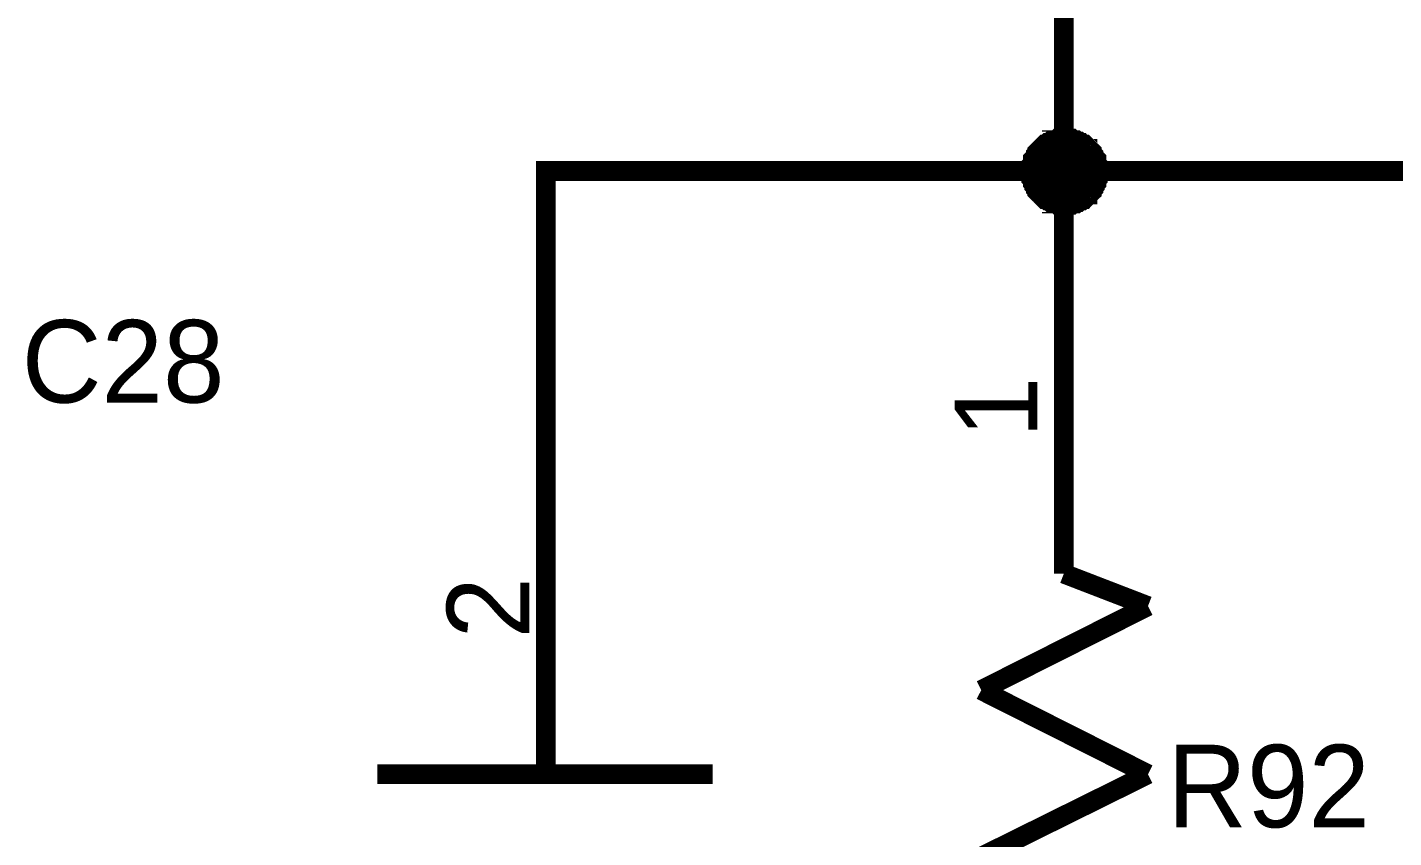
# Model space of a CAD drawing. Header units: millimetres. Extents: x 0 to 800, y 0 to 567.
# Drawn here: x 482.12 to 502.85, y 394.24 to 406.55 of the extents above; entities that cross this region are included whole.
import ezdxf

# ---------------------------------------------------------------- set-up
doc = ezdxf.new("R2010")
doc.units = ezdxf.units.MM
doc.layers.add('Sheet', color=255, linetype='Continuous')

msp = doc.modelspace()

# ---------------------------------------------------------------- linework, layer by layer
at = {"layer": 'Sheet'}
for points, const_width in [([(497.845, 410.95), (497.845, 405.888)], 0.3), ([(497.845, 403.335), (497.845, 404.365), (497.845, 405.888)], 0.3), ([(497.352, 404.365), (497.352, 404.387), (497.352, 404.41), (497.352, 404.432), (497.352, 404.455), (497.375, 404.477), (497.375, 404.499), (497.375, 404.544), (497.397, 404.567), (497.397, 404.567), (497.419, 404.589), (497.419, 404.611), (497.442, 404.634), (497.442, 404.656), (497.464, 404.679), (497.487, 404.701), (497.487, 404.701), (497.509, 404.723), (497.531, 404.746), (497.554, 404.768), (497.576, 404.768), (497.599, 404.791), (497.621, 404.791), (497.643, 404.813), (497.666, 404.813), (497.666, 404.835), (497.711, 404.835), (497.733, 404.835), (497.755, 404.858), (497.778, 404.858), (497.8, 404.858), (497.823, 404.858), (497.845, 404.858)], 0.3), ([(497.352, 404.365), (497.352, 404.387), (497.352, 404.41), (497.352, 404.432), (497.352, 404.455), (497.375, 404.477), (497.375, 404.499), (497.375, 404.544), (497.397, 404.567), (497.397, 404.567), (497.419, 404.589), (497.419, 404.611), (497.442, 404.634), (497.442, 404.656), (497.464, 404.679), (497.487, 404.701), (497.487, 404.701), (497.509, 404.723), (497.531, 404.746), (497.554, 404.768), (497.576, 404.768), (497.599, 404.791), (497.621, 404.791), (497.643, 404.813), (497.666, 404.813), (497.666, 404.835), (497.711, 404.835), (497.733, 404.835), (497.755, 404.858), (497.778, 404.858), (497.8, 404.858), (497.823, 404.858), (497.845, 404.858)], 0.3), ([(497.352, 404.365), (497.352, 404.387), (497.352, 404.41), (497.352, 404.432), (497.352, 404.455), (497.375, 404.477), (497.375, 404.499), (497.375, 404.544), (497.397, 404.567), (497.397, 404.567), (497.419, 404.589), (497.419, 404.611), (497.442, 404.634), (497.442, 404.656), (497.464, 404.679), (497.487, 404.701), (497.487, 404.701), (497.509, 404.723), (497.531, 404.746), (497.554, 404.768), (497.576, 404.768), (497.599, 404.791), (497.621, 404.791), (497.643, 404.813), (497.666, 404.813), (497.666, 404.835), (497.711, 404.835), (497.733, 404.835), (497.755, 404.858), (497.778, 404.858), (497.8, 404.858), (497.823, 404.858), (497.845, 404.858)], 0.3), ([(497.352, 404.365), (497.352, 404.387), (497.352, 404.41), (497.352, 404.432), (497.352, 404.455), (497.375, 404.477), (497.375, 404.499), (497.375, 404.544), (497.397, 404.567), (497.397, 404.567), (497.419, 404.589), (497.419, 404.611), (497.442, 404.634), (497.442, 404.656), (497.464, 404.679), (497.487, 404.701), (497.487, 404.701), (497.509, 404.723), (497.531, 404.746), (497.554, 404.768), (497.576, 404.768), (497.599, 404.791), (497.621, 404.791), (497.643, 404.813), (497.666, 404.813), (497.666, 404.835), (497.711, 404.835), (497.733, 404.835), (497.755, 404.858), (497.778, 404.858), (497.8, 404.858), (497.823, 404.858), (497.845, 404.858)], 0.3), ([(497.352, 404.365), (497.352, 404.387), (497.352, 404.41), (497.352, 404.432), (497.352, 404.455), (497.375, 404.477), (497.375, 404.499), (497.375, 404.544), (497.397, 404.567), (497.397, 404.567), (497.419, 404.589), (497.419, 404.611), (497.442, 404.634), (497.442, 404.656), (497.464, 404.679), (497.487, 404.701), (497.487, 404.701), (497.509, 404.723), (497.531, 404.746), (497.554, 404.768), (497.576, 404.768), (497.599, 404.791), (497.621, 404.791), (497.643, 404.813), (497.666, 404.813), (497.666, 404.835), (497.711, 404.835), (497.733, 404.835), (497.755, 404.858), (497.778, 404.858), (497.8, 404.858), (497.823, 404.858), (497.845, 404.858)], 0.3), ([(497.352, 404.365), (497.352, 404.387), (497.352, 404.41), (497.352, 404.432), (497.352, 404.455), (497.375, 404.477), (497.375, 404.499), (497.375, 404.544), (497.397, 404.567), (497.397, 404.567), (497.419, 404.589), (497.419, 404.611), (497.442, 404.634), (497.442, 404.656), (497.464, 404.679), (497.487, 404.701), (497.487, 404.701), (497.509, 404.723), (497.531, 404.746), (497.554, 404.768), (497.576, 404.768), (497.599, 404.791), (497.621, 404.791), (497.643, 404.813), (497.666, 404.813), (497.666, 404.835), (497.711, 404.835), (497.733, 404.835), (497.755, 404.858), (497.778, 404.858), (497.8, 404.858), (497.823, 404.858), (497.845, 404.858)], 0.3), ([(497.845, 404.858), (497.845, 404.858)], 0.3), ([(497.845, 404.858), (497.867, 404.858), (497.89, 404.858), (497.935, 404.858), (497.957, 404.858), (497.979, 404.835), (498.002, 404.835), (498.024, 404.835), (498.047, 404.813), (498.069, 404.813), (498.091, 404.791), (498.114, 404.791), (498.136, 404.768), (498.159, 404.768), (498.181, 404.746), (498.203, 404.723), (498.203, 404.701), (498.226, 404.701), (498.248, 404.679), (498.271, 404.656), (498.271, 404.634), (498.293, 404.611), (498.293, 404.589), (498.315, 404.567), (498.315, 404.567), (498.338, 404.544), (498.338, 404.499), (498.338, 404.477), (498.36, 404.455), (498.36, 404.432), (498.36, 404.41), (498.36, 404.387), (498.36, 404.365)], 0.3), ([(497.845, 404.858), (497.845, 404.858)], 0.3), ([(497.845, 404.858), (497.867, 404.858), (497.89, 404.858), (497.935, 404.858), (497.957, 404.858), (497.979, 404.835), (498.002, 404.835), (498.024, 404.835), (498.047, 404.813), (498.069, 404.813), (498.091, 404.791), (498.114, 404.791), (498.136, 404.768), (498.159, 404.768), (498.181, 404.746), (498.203, 404.723), (498.203, 404.701), (498.226, 404.701), (498.248, 404.679), (498.271, 404.656), (498.271, 404.634), (498.293, 404.611), (498.293, 404.589), (498.315, 404.567), (498.315, 404.567), (498.338, 404.544), (498.338, 404.499), (498.338, 404.477), (498.36, 404.455), (498.36, 404.432), (498.36, 404.41), (498.36, 404.387), (498.36, 404.365)], 0.3), ([(497.845, 404.858), (497.845, 404.858)], 0.3), ([(497.845, 404.858), (497.867, 404.858), (497.89, 404.858), (497.935, 404.858), (497.957, 404.858), (497.979, 404.835), (498.002, 404.835), (498.024, 404.835), (498.047, 404.813), (498.069, 404.813), (498.091, 404.791), (498.114, 404.791), (498.136, 404.768), (498.159, 404.768), (498.181, 404.746), (498.203, 404.723), (498.203, 404.701), (498.226, 404.701), (498.248, 404.679), (498.271, 404.656), (498.271, 404.634), (498.293, 404.611), (498.293, 404.589), (498.315, 404.567), (498.315, 404.567), (498.338, 404.544), (498.338, 404.499), (498.338, 404.477), (498.36, 404.455), (498.36, 404.432), (498.36, 404.41), (498.36, 404.387), (498.36, 404.365)], 0.3), ([(497.845, 404.858), (497.845, 404.858)], 0.3), ([(497.845, 404.858), (497.867, 404.858), (497.89, 404.858), (497.935, 404.858), (497.957, 404.858), (497.979, 404.835), (498.002, 404.835), (498.024, 404.835), (498.047, 404.813), (498.069, 404.813), (498.091, 404.791), (498.114, 404.791), (498.136, 404.768), (498.159, 404.768), (498.181, 404.746), (498.203, 404.723), (498.203, 404.701), (498.226, 404.701), (498.248, 404.679), (498.271, 404.656), (498.271, 404.634), (498.293, 404.611), (498.293, 404.589), (498.315, 404.567), (498.315, 404.567), (498.338, 404.544), (498.338, 404.499), (498.338, 404.477), (498.36, 404.455), (498.36, 404.432), (498.36, 404.41), (498.36, 404.387), (498.36, 404.365)], 0.3), ([(497.845, 404.858), (497.845, 404.858)], 0.3), ([(497.845, 404.858), (497.867, 404.858), (497.89, 404.858), (497.935, 404.858), (497.957, 404.858), (497.979, 404.835), (498.002, 404.835), (498.024, 404.835), (498.047, 404.813), (498.069, 404.813), (498.091, 404.791), (498.114, 404.791), (498.136, 404.768), (498.159, 404.768), (498.181, 404.746), (498.203, 404.723), (498.203, 404.701), (498.226, 404.701), (498.248, 404.679), (498.271, 404.656), (498.271, 404.634), (498.293, 404.611), (498.293, 404.589), (498.315, 404.567), (498.315, 404.567), (498.338, 404.544), (498.338, 404.499), (498.338, 404.477), (498.36, 404.455), (498.36, 404.432), (498.36, 404.41), (498.36, 404.387), (498.36, 404.365)], 0.3), ([(497.845, 404.858), (497.845, 404.858)], 0.3), ([(497.845, 404.858), (497.867, 404.858), (497.89, 404.858), (497.935, 404.858), (497.957, 404.858), (497.979, 404.835), (498.002, 404.835), (498.024, 404.835), (498.047, 404.813), (498.069, 404.813), (498.091, 404.791), (498.114, 404.791), (498.136, 404.768), (498.159, 404.768), (498.181, 404.746), (498.203, 404.723), (498.203, 404.701), (498.226, 404.701), (498.248, 404.679), (498.271, 404.656), (498.271, 404.634), (498.293, 404.611), (498.293, 404.589), (498.315, 404.567), (498.315, 404.567), (498.338, 404.544), (498.338, 404.499), (498.338, 404.477), (498.36, 404.455), (498.36, 404.432), (498.36, 404.41), (498.36, 404.387), (498.36, 404.365)], 0.3), ([(497.352, 404.365), (497.352, 404.387), (497.352, 404.41), (497.352, 404.432), (497.352, 404.455), (497.375, 404.477), (497.375, 404.499), (497.375, 404.544), (497.397, 404.567), (497.397, 404.567), (497.419, 404.589), (497.419, 404.611), (497.442, 404.634), (497.442, 404.656), (497.464, 404.679), (497.487, 404.701), (497.487, 404.701), (497.509, 404.723), (497.531, 404.746), (497.554, 404.768), (497.576, 404.768), (497.599, 404.791), (497.621, 404.791), (497.643, 404.813), (497.666, 404.813), (497.666, 404.835), (497.711, 404.835), (497.733, 404.835), (497.755, 404.858), (497.778, 404.858), (497.8, 404.858), (497.823, 404.858), (497.845, 404.858)], 0.0991), ([(497.352, 404.365), (497.352, 404.387), (497.352, 404.41), (497.352, 404.432), (497.352, 404.455), (497.375, 404.477), (497.375, 404.499), (497.375, 404.544), (497.397, 404.567), (497.397, 404.567), (497.419, 404.589), (497.419, 404.611), (497.442, 404.634), (497.442, 404.656), (497.464, 404.679), (497.487, 404.701), (497.487, 404.701), (497.509, 404.723), (497.531, 404.746), (497.554, 404.768), (497.576, 404.768), (497.599, 404.791), (497.621, 404.791), (497.643, 404.813), (497.666, 404.813), (497.666, 404.835), (497.711, 404.835), (497.733, 404.835), (497.755, 404.858), (497.778, 404.858), (497.8, 404.858), (497.823, 404.858), (497.845, 404.858)], 0.0991), ([(497.352, 404.365), (497.352, 404.387), (497.352, 404.41), (497.352, 404.432), (497.352, 404.455), (497.375, 404.477), (497.375, 404.499), (497.375, 404.544), (497.397, 404.567), (497.397, 404.567), (497.419, 404.589), (497.419, 404.611), (497.442, 404.634), (497.442, 404.656), (497.464, 404.679), (497.487, 404.701), (497.487, 404.701), (497.509, 404.723), (497.531, 404.746), (497.554, 404.768), (497.576, 404.768), (497.599, 404.791), (497.621, 404.791), (497.643, 404.813), (497.666, 404.813), (497.666, 404.835), (497.711, 404.835), (497.733, 404.835), (497.755, 404.858), (497.778, 404.858), (497.8, 404.858), (497.823, 404.858), (497.845, 404.858)], 0.0991), ([(497.352, 404.365), (497.352, 404.387), (497.352, 404.41), (497.352, 404.432), (497.352, 404.455), (497.375, 404.477), (497.375, 404.499), (497.375, 404.544), (497.397, 404.567), (497.397, 404.567), (497.419, 404.589), (497.419, 404.611), (497.442, 404.634), (497.442, 404.656), (497.464, 404.679), (497.487, 404.701), (497.487, 404.701), (497.509, 404.723), (497.531, 404.746), (497.554, 404.768), (497.576, 404.768), (497.599, 404.791), (497.621, 404.791), (497.643, 404.813), (497.666, 404.813), (497.666, 404.835), (497.711, 404.835), (497.733, 404.835), (497.755, 404.858), (497.778, 404.858), (497.8, 404.858), (497.823, 404.858), (497.845, 404.858)], 0.0991), ([(497.352, 404.365), (497.352, 404.387), (497.352, 404.41), (497.352, 404.432), (497.352, 404.455), (497.375, 404.477), (497.375, 404.499), (497.375, 404.544), (497.397, 404.567), (497.397, 404.567), (497.419, 404.589), (497.419, 404.611), (497.442, 404.634), (497.442, 404.656), (497.464, 404.679), (497.487, 404.701), (497.487, 404.701), (497.509, 404.723), (497.531, 404.746), (497.554, 404.768), (497.576, 404.768), (497.599, 404.791), (497.621, 404.791), (497.643, 404.813), (497.666, 404.813), (497.666, 404.835), (497.711, 404.835), (497.733, 404.835), (497.755, 404.858), (497.778, 404.858), (497.8, 404.858), (497.823, 404.858), (497.845, 404.858)], 0.0991), ([(497.352, 404.365), (497.352, 404.387), (497.352, 404.41), (497.352, 404.432), (497.352, 404.455), (497.375, 404.477), (497.375, 404.499), (497.375, 404.544), (497.397, 404.567), (497.397, 404.567), (497.419, 404.589), (497.419, 404.611), (497.442, 404.634), (497.442, 404.656), (497.464, 404.679), (497.487, 404.701), (497.487, 404.701), (497.509, 404.723), (497.531, 404.746), (497.554, 404.768), (497.576, 404.768), (497.599, 404.791), (497.621, 404.791), (497.643, 404.813), (497.666, 404.813), (497.666, 404.835), (497.711, 404.835), (497.733, 404.835), (497.755, 404.858), (497.778, 404.858), (497.8, 404.858), (497.823, 404.858), (497.845, 404.858)], 0.0991), ([(497.845, 404.858), (497.845, 404.858)], 0.0991), ([(497.845, 404.858), (497.867, 404.858), (497.89, 404.858), (497.935, 404.858), (497.957, 404.858), (497.979, 404.835), (498.002, 404.835), (498.024, 404.835), (498.047, 404.813), (498.069, 404.813), (498.091, 404.791), (498.114, 404.791), (498.136, 404.768), (498.159, 404.768), (498.181, 404.746), (498.203, 404.723), (498.203, 404.701), (498.226, 404.701), (498.248, 404.679), (498.271, 404.656), (498.271, 404.634), (498.293, 404.611), (498.293, 404.589), (498.315, 404.567), (498.315, 404.567), (498.338, 404.544), (498.338, 404.499), (498.338, 404.477), (498.36, 404.455), (498.36, 404.432), (498.36, 404.41), (498.36, 404.387), (498.36, 404.365)], 0.0991), ([(497.845, 404.858), (497.845, 404.858)], 0.0991), ([(497.845, 404.858), (497.867, 404.858), (497.89, 404.858), (497.935, 404.858), (497.957, 404.858), (497.979, 404.835), (498.002, 404.835), (498.024, 404.835), (498.047, 404.813), (498.069, 404.813), (498.091, 404.791), (498.114, 404.791), (498.136, 404.768), (498.159, 404.768), (498.181, 404.746), (498.203, 404.723), (498.203, 404.701), (498.226, 404.701), (498.248, 404.679), (498.271, 404.656), (498.271, 404.634), (498.293, 404.611), (498.293, 404.589), (498.315, 404.567), (498.315, 404.567), (498.338, 404.544), (498.338, 404.499), (498.338, 404.477), (498.36, 404.455), (498.36, 404.432), (498.36, 404.41), (498.36, 404.387), (498.36, 404.365)], 0.0991), ([(497.845, 404.858), (497.845, 404.858)], 0.0991), ([(497.845, 404.858), (497.867, 404.858), (497.89, 404.858), (497.935, 404.858), (497.957, 404.858), (497.979, 404.835), (498.002, 404.835), (498.024, 404.835), (498.047, 404.813), (498.069, 404.813), (498.091, 404.791), (498.114, 404.791), (498.136, 404.768), (498.159, 404.768), (498.181, 404.746), (498.203, 404.723), (498.203, 404.701), (498.226, 404.701), (498.248, 404.679), (498.271, 404.656), (498.271, 404.634), (498.293, 404.611), (498.293, 404.589), (498.315, 404.567), (498.315, 404.567), (498.338, 404.544), (498.338, 404.499), (498.338, 404.477), (498.36, 404.455), (498.36, 404.432), (498.36, 404.41), (498.36, 404.387), (498.36, 404.365)], 0.0991), ([(497.845, 404.858), (497.845, 404.858)], 0.0991), ([(497.845, 404.858), (497.867, 404.858), (497.89, 404.858), (497.935, 404.858), (497.957, 404.858), (497.979, 404.835), (498.002, 404.835), (498.024, 404.835), (498.047, 404.813), (498.069, 404.813), (498.091, 404.791), (498.114, 404.791), (498.136, 404.768), (498.159, 404.768), (498.181, 404.746), (498.203, 404.723), (498.203, 404.701), (498.226, 404.701), (498.248, 404.679), (498.271, 404.656), (498.271, 404.634), (498.293, 404.611), (498.293, 404.589), (498.315, 404.567), (498.315, 404.567), (498.338, 404.544), (498.338, 404.499), (498.338, 404.477), (498.36, 404.455), (498.36, 404.432), (498.36, 404.41), (498.36, 404.387), (498.36, 404.365)], 0.0991), ([(497.845, 404.858), (497.845, 404.858)], 0.0991), ([(497.845, 404.858), (497.867, 404.858), (497.89, 404.858), (497.935, 404.858), (497.957, 404.858), (497.979, 404.835), (498.002, 404.835), (498.024, 404.835), (498.047, 404.813), (498.069, 404.813), (498.091, 404.791), (498.114, 404.791), (498.136, 404.768), (498.159, 404.768), (498.181, 404.746), (498.203, 404.723), (498.203, 404.701), (498.226, 404.701), (498.248, 404.679), (498.271, 404.656), (498.271, 404.634), (498.293, 404.611), (498.293, 404.589), (498.315, 404.567), (498.315, 404.567), (498.338, 404.544), (498.338, 404.499), (498.338, 404.477), (498.36, 404.455), (498.36, 404.432), (498.36, 404.41), (498.36, 404.387), (498.36, 404.365)], 0.0991), ([(497.845, 404.858), (497.845, 404.858)], 0.0991), ([(497.845, 404.858), (497.867, 404.858), (497.89, 404.858), (497.935, 404.858), (497.957, 404.858), (497.979, 404.835), (498.002, 404.835), (498.024, 404.835), (498.047, 404.813), (498.069, 404.813), (498.091, 404.791), (498.114, 404.791), (498.136, 404.768), (498.159, 404.768), (498.181, 404.746), (498.203, 404.723), (498.203, 404.701), (498.226, 404.701), (498.248, 404.679), (498.271, 404.656), (498.271, 404.634), (498.293, 404.611), (498.293, 404.589), (498.315, 404.567), (498.315, 404.567), (498.338, 404.544), (498.338, 404.499), (498.338, 404.477), (498.36, 404.455), (498.36, 404.432), (498.36, 404.41), (498.36, 404.387), (498.36, 404.365)], 0.0991), ([(489.983, 396.996), (489.983, 404.365), (497.845, 404.365)], 0.3), ([(497.845, 403.85), (497.823, 403.85), (497.8, 403.85), (497.778, 403.85), (497.755, 403.85), (497.733, 403.872), (497.711, 403.872), (497.666, 403.872), (497.666, 403.895), (497.643, 403.895), (497.621, 403.917), (497.599, 403.917), (497.576, 403.939), (497.554, 403.939), (497.531, 403.962), (497.509, 403.984), (497.487, 404.007), (497.487, 404.007), (497.464, 404.029), (497.442, 404.051), (497.442, 404.074), (497.419, 404.096), (497.419, 404.119), (497.397, 404.141), (497.397, 404.163), (497.375, 404.186), (497.375, 404.208), (497.375, 404.231), (497.352, 404.253), (497.352, 404.275), (497.352, 404.32), (497.352, 404.343), (497.352, 404.365)], 0.3), ([(497.352, 404.365), (497.352, 404.365)], 0.3), ([(497.845, 403.85), (497.823, 403.85), (497.8, 403.85), (497.778, 403.85), (497.755, 403.85), (497.733, 403.872), (497.711, 403.872), (497.666, 403.872), (497.666, 403.895), (497.643, 403.895), (497.621, 403.917), (497.599, 403.917), (497.576, 403.939), (497.554, 403.939), (497.531, 403.962), (497.509, 403.984), (497.487, 404.007), (497.487, 404.007), (497.464, 404.029), (497.442, 404.051), (497.442, 404.074), (497.419, 404.096), (497.419, 404.119), (497.397, 404.141), (497.397, 404.163), (497.375, 404.186), (497.375, 404.208), (497.375, 404.231), (497.352, 404.253), (497.352, 404.275), (497.352, 404.32), (497.352, 404.343), (497.352, 404.365)], 0.3), ([(497.352, 404.365), (497.352, 404.365)], 0.3), ([(497.845, 403.85), (497.823, 403.85), (497.8, 403.85), (497.778, 403.85), (497.755, 403.85), (497.733, 403.872), (497.711, 403.872), (497.666, 403.872), (497.666, 403.895), (497.643, 403.895), (497.621, 403.917), (497.599, 403.917), (497.576, 403.939), (497.554, 403.939), (497.531, 403.962), (497.509, 403.984), (497.487, 404.007), (497.487, 404.007), (497.464, 404.029), (497.442, 404.051), (497.442, 404.074), (497.419, 404.096), (497.419, 404.119), (497.397, 404.141), (497.397, 404.163), (497.375, 404.186), (497.375, 404.208), (497.375, 404.231), (497.352, 404.253), (497.352, 404.275), (497.352, 404.32), (497.352, 404.343), (497.352, 404.365)], 0.3), ([(497.352, 404.365), (497.352, 404.365)], 0.3), ([(497.845, 403.85), (497.823, 403.85), (497.8, 403.85), (497.778, 403.85), (497.755, 403.85), (497.733, 403.872), (497.711, 403.872), (497.666, 403.872), (497.666, 403.895), (497.643, 403.895), (497.621, 403.917), (497.599, 403.917), (497.576, 403.939), (497.554, 403.939), (497.531, 403.962), (497.509, 403.984), (497.487, 404.007), (497.487, 404.007), (497.464, 404.029), (497.442, 404.051), (497.442, 404.074), (497.419, 404.096), (497.419, 404.119), (497.397, 404.141), (497.397, 404.163), (497.375, 404.186), (497.375, 404.208), (497.375, 404.231), (497.352, 404.253), (497.352, 404.275), (497.352, 404.32), (497.352, 404.343), (497.352, 404.365)], 0.3), ([(497.352, 404.365), (497.352, 404.365)], 0.3), ([(497.845, 403.85), (497.823, 403.85), (497.8, 403.85), (497.778, 403.85), (497.755, 403.85), (497.733, 403.872), (497.711, 403.872), (497.666, 403.872), (497.666, 403.895), (497.643, 403.895), (497.621, 403.917), (497.599, 403.917), (497.576, 403.939), (497.554, 403.939), (497.531, 403.962), (497.509, 403.984), (497.487, 404.007), (497.487, 404.007), (497.464, 404.029), (497.442, 404.051), (497.442, 404.074), (497.419, 404.096), (497.419, 404.119), (497.397, 404.141), (497.397, 404.163), (497.375, 404.186), (497.375, 404.208), (497.375, 404.231), (497.352, 404.253), (497.352, 404.275), (497.352, 404.32), (497.352, 404.343), (497.352, 404.365)], 0.3), ([(497.352, 404.365), (497.352, 404.365)], 0.3), ([(497.845, 403.85), (497.823, 403.85), (497.8, 403.85), (497.778, 403.85), (497.755, 403.85), (497.733, 403.872), (497.711, 403.872), (497.666, 403.872), (497.666, 403.895), (497.643, 403.895), (497.621, 403.917), (497.599, 403.917), (497.576, 403.939), (497.554, 403.939), (497.531, 403.962), (497.509, 403.984), (497.487, 404.007), (497.487, 404.007), (497.464, 404.029), (497.442, 404.051), (497.442, 404.074), (497.419, 404.096), (497.419, 404.119), (497.397, 404.141), (497.397, 404.163), (497.375, 404.186), (497.375, 404.208), (497.375, 404.231), (497.352, 404.253), (497.352, 404.275), (497.352, 404.32), (497.352, 404.343), (497.352, 404.365)], 0.3), ([(497.352, 404.365), (497.352, 404.365)], 0.3), ([(498.36, 404.365), (498.36, 404.343), (498.36, 404.32), (498.36, 404.275), (498.36, 404.253), (498.338, 404.231), (498.338, 404.208), (498.338, 404.186), (498.315, 404.163), (498.315, 404.141), (498.293, 404.119), (498.293, 404.096), (498.271, 404.074), (498.271, 404.051), (498.248, 404.029), (498.226, 404.007), (498.203, 404.007), (498.203, 403.984), (498.181, 403.962), (498.159, 403.939), (498.136, 403.939), (498.114, 403.917), (498.091, 403.917), (498.069, 403.895), (498.047, 403.895), (498.024, 403.872), (498.002, 403.872), (497.979, 403.872), (497.957, 403.85), (497.935, 403.85), (497.89, 403.85), (497.867, 403.85), (497.845, 403.85)], 0.3), ([(498.36, 404.365), (498.36, 404.343), (498.36, 404.32), (498.36, 404.275), (498.36, 404.253), (498.338, 404.231), (498.338, 404.208), (498.338, 404.186), (498.315, 404.163), (498.315, 404.141), (498.293, 404.119), (498.293, 404.096), (498.271, 404.074), (498.271, 404.051), (498.248, 404.029), (498.226, 404.007), (498.203, 404.007), (498.203, 403.984), (498.181, 403.962), (498.159, 403.939), (498.136, 403.939), (498.114, 403.917), (498.091, 403.917), (498.069, 403.895), (498.047, 403.895), (498.024, 403.872), (498.002, 403.872), (497.979, 403.872), (497.957, 403.85), (497.935, 403.85), (497.89, 403.85), (497.867, 403.85), (497.845, 403.85)], 0.3), ([(497.845, 404.365), (504.206, 404.365)], 0.3), ([(498.36, 404.365), (498.36, 404.343), (498.36, 404.32), (498.36, 404.275), (498.36, 404.253), (498.338, 404.231), (498.338, 404.208), (498.338, 404.186), (498.315, 404.163), (498.315, 404.141), (498.293, 404.119), (498.293, 404.096), (498.271, 404.074), (498.271, 404.051), (498.248, 404.029), (498.226, 404.007), (498.203, 404.007), (498.203, 403.984), (498.181, 403.962), (498.159, 403.939), (498.136, 403.939), (498.114, 403.917), (498.091, 403.917), (498.069, 403.895), (498.047, 403.895), (498.024, 403.872), (498.002, 403.872), (497.979, 403.872), (497.957, 403.85), (497.935, 403.85), (497.89, 403.85), (497.867, 403.85), (497.845, 403.85)], 0.3), ([(498.36, 404.365), (498.36, 404.343), (498.36, 404.32), (498.36, 404.275), (498.36, 404.253), (498.338, 404.231), (498.338, 404.208), (498.338, 404.186), (498.315, 404.163), (498.315, 404.141), (498.293, 404.119), (498.293, 404.096), (498.271, 404.074), (498.271, 404.051), (498.248, 404.029), (498.226, 404.007), (498.203, 404.007), (498.203, 403.984), (498.181, 403.962), (498.159, 403.939), (498.136, 403.939), (498.114, 403.917), (498.091, 403.917), (498.069, 403.895), (498.047, 403.895), (498.024, 403.872), (498.002, 403.872), (497.979, 403.872), (497.957, 403.85), (497.935, 403.85), (497.89, 403.85), (497.867, 403.85), (497.845, 403.85)], 0.3), ([(498.36, 404.365), (498.36, 404.343), (498.36, 404.32), (498.36, 404.275), (498.36, 404.253), (498.338, 404.231), (498.338, 404.208), (498.338, 404.186), (498.315, 404.163), (498.315, 404.141), (498.293, 404.119), (498.293, 404.096), (498.271, 404.074), (498.271, 404.051), (498.248, 404.029), (498.226, 404.007), (498.203, 404.007), (498.203, 403.984), (498.181, 403.962), (498.159, 403.939), (498.136, 403.939), (498.114, 403.917), (498.091, 403.917), (498.069, 403.895), (498.047, 403.895), (498.024, 403.872), (498.002, 403.872), (497.979, 403.872), (497.957, 403.85), (497.935, 403.85), (497.89, 403.85), (497.867, 403.85), (497.845, 403.85)], 0.3), ([(498.36, 404.365), (498.36, 404.343), (498.36, 404.32), (498.36, 404.275), (498.36, 404.253), (498.338, 404.231), (498.338, 404.208), (498.338, 404.186), (498.315, 404.163), (498.315, 404.141), (498.293, 404.119), (498.293, 404.096), (498.271, 404.074), (498.271, 404.051), (498.248, 404.029), (498.226, 404.007), (498.203, 404.007), (498.203, 403.984), (498.181, 403.962), (498.159, 403.939), (498.136, 403.939), (498.114, 403.917), (498.091, 403.917), (498.069, 403.895), (498.047, 403.895), (498.024, 403.872), (498.002, 403.872), (497.979, 403.872), (497.957, 403.85), (497.935, 403.85), (497.89, 403.85), (497.867, 403.85), (497.845, 403.85)], 0.3), ([(498.36, 404.365), (498.36, 404.365), (498.36, 404.365), (498.36, 404.365), (498.36, 404.365), (498.36, 404.365), (498.36, 404.365), (498.36, 404.365), (498.36, 404.365), (498.36, 404.365), (498.36, 404.365), (498.36, 404.365), (498.36, 404.365), (498.36, 404.365), (498.36, 404.365), (498.36, 404.365), (498.36, 404.365), (498.36, 404.365), (498.36, 404.365), (498.36, 404.365), (498.36, 404.365), (498.36, 404.365), (498.36, 404.365), (498.36, 404.365), (498.36, 404.365), (498.36, 404.365), (498.36, 404.365), (498.36, 404.365), (498.36, 404.365), (498.36, 404.365), (498.36, 404.365), (498.36, 404.365), (498.36, 404.365)], 0.3), ([(498.36, 404.365), (498.36, 404.365)], 0.3), ([(498.36, 404.365), (498.36, 404.365), (498.36, 404.365), (498.36, 404.365), (498.36, 404.365), (498.36, 404.365), (498.36, 404.365), (498.36, 404.365), (498.36, 404.365), (498.36, 404.365), (498.36, 404.365), (498.36, 404.365), (498.36, 404.365), (498.36, 404.365), (498.36, 404.365), (498.36, 404.365), (498.36, 404.365), (498.36, 404.365), (498.36, 404.365), (498.36, 404.365), (498.36, 404.365), (498.36, 404.365), (498.36, 404.365), (498.36, 404.365), (498.36, 404.365), (498.36, 404.365), (498.36, 404.365), (498.36, 404.365), (498.36, 404.365), (498.36, 404.365), (498.36, 404.365), (498.36, 404.365), (498.36, 404.365)], 0.3), ([(498.36, 404.365), (498.36, 404.365)], 0.3), ([(498.36, 404.365), (498.36, 404.365), (498.36, 404.365), (498.36, 404.365), (498.36, 404.365), (498.36, 404.365), (498.36, 404.365), (498.36, 404.365), (498.36, 404.365), (498.36, 404.365), (498.36, 404.365), (498.36, 404.365), (498.36, 404.365), (498.36, 404.365), (498.36, 404.365), (498.36, 404.365), (498.36, 404.365), (498.36, 404.365), (498.36, 404.365), (498.36, 404.365), (498.36, 404.365), (498.36, 404.365), (498.36, 404.365), (498.36, 404.365), (498.36, 404.365), (498.36, 404.365), (498.36, 404.365), (498.36, 404.365), (498.36, 404.365), (498.36, 404.365), (498.36, 404.365), (498.36, 404.365), (498.36, 404.365)], 0.3), ([(498.36, 404.365), (498.36, 404.365)], 0.3), ([(498.36, 404.365), (498.36, 404.365), (498.36, 404.365), (498.36, 404.365), (498.36, 404.365), (498.36, 404.365), (498.36, 404.365), (498.36, 404.365), (498.36, 404.365), (498.36, 404.365), (498.36, 404.365), (498.36, 404.365), (498.36, 404.365), (498.36, 404.365), (498.36, 404.365), (498.36, 404.365), (498.36, 404.365), (498.36, 404.365), (498.36, 404.365), (498.36, 404.365), (498.36, 404.365), (498.36, 404.365), (498.36, 404.365), (498.36, 404.365), (498.36, 404.365), (498.36, 404.365), (498.36, 404.365), (498.36, 404.365), (498.36, 404.365), (498.36, 404.365), (498.36, 404.365), (498.36, 404.365), (498.36, 404.365)], 0.3), ([(498.36, 404.365), (498.36, 404.365)], 0.3), ([(498.36, 404.365), (498.36, 404.365), (498.36, 404.365), (498.36, 404.365), (498.36, 404.365), (498.36, 404.365), (498.36, 404.365), (498.36, 404.365), (498.36, 404.365), (498.36, 404.365), (498.36, 404.365), (498.36, 404.365), (498.36, 404.365), (498.36, 404.365), (498.36, 404.365), (498.36, 404.365), (498.36, 404.365), (498.36, 404.365), (498.36, 404.365), (498.36, 404.365), (498.36, 404.365), (498.36, 404.365), (498.36, 404.365), (498.36, 404.365), (498.36, 404.365), (498.36, 404.365), (498.36, 404.365), (498.36, 404.365), (498.36, 404.365), (498.36, 404.365), (498.36, 404.365), (498.36, 404.365), (498.36, 404.365)], 0.3), ([(498.36, 404.365), (498.36, 404.365)], 0.3), ([(498.36, 404.365), (498.36, 404.365), (498.36, 404.365), (498.36, 404.365), (498.36, 404.365), (498.36, 404.365), (498.36, 404.365), (498.36, 404.365), (498.36, 404.365), (498.36, 404.365), (498.36, 404.365), (498.36, 404.365), (498.36, 404.365), (498.36, 404.365), (498.36, 404.365), (498.36, 404.365), (498.36, 404.365), (498.36, 404.365), (498.36, 404.365), (498.36, 404.365), (498.36, 404.365), (498.36, 404.365), (498.36, 404.365), (498.36, 404.365), (498.36, 404.365), (498.36, 404.365), (498.36, 404.365), (498.36, 404.365), (498.36, 404.365), (498.36, 404.365), (498.36, 404.365), (498.36, 404.365), (498.36, 404.365)], 0.3), ([(498.36, 404.365), (498.36, 404.365)], 0.3), ([(497.845, 403.85), (497.823, 403.85), (497.8, 403.85), (497.778, 403.85), (497.755, 403.85), (497.733, 403.872), (497.711, 403.872), (497.666, 403.872), (497.666, 403.895), (497.643, 403.895), (497.621, 403.917), (497.599, 403.917), (497.576, 403.939), (497.554, 403.939), (497.531, 403.962), (497.509, 403.984), (497.487, 404.007), (497.487, 404.007), (497.464, 404.029), (497.442, 404.051), (497.442, 404.074), (497.419, 404.096), (497.419, 404.119), (497.397, 404.141), (497.397, 404.163), (497.375, 404.186), (497.375, 404.208), (497.375, 404.231), (497.352, 404.253), (497.352, 404.275), (497.352, 404.32), (497.352, 404.343), (497.352, 404.365)], 0.0991), ([(497.352, 404.365), (497.352, 404.365)], 0.0991), ([(497.845, 403.85), (497.823, 403.85), (497.8, 403.85), (497.778, 403.85), (497.755, 403.85), (497.733, 403.872), (497.711, 403.872), (497.666, 403.872), (497.666, 403.895), (497.643, 403.895), (497.621, 403.917), (497.599, 403.917), (497.576, 403.939), (497.554, 403.939), (497.531, 403.962), (497.509, 403.984), (497.487, 404.007), (497.487, 404.007), (497.464, 404.029), (497.442, 404.051), (497.442, 404.074), (497.419, 404.096), (497.419, 404.119), (497.397, 404.141), (497.397, 404.163), (497.375, 404.186), (497.375, 404.208), (497.375, 404.231), (497.352, 404.253), (497.352, 404.275), (497.352, 404.32), (497.352, 404.343), (497.352, 404.365)], 0.0991), ([(497.352, 404.365), (497.352, 404.365)], 0.0991), ([(497.845, 403.85), (497.823, 403.85), (497.8, 403.85), (497.778, 403.85), (497.755, 403.85), (497.733, 403.872), (497.711, 403.872), (497.666, 403.872), (497.666, 403.895), (497.643, 403.895), (497.621, 403.917), (497.599, 403.917), (497.576, 403.939), (497.554, 403.939), (497.531, 403.962), (497.509, 403.984), (497.487, 404.007), (497.487, 404.007), (497.464, 404.029), (497.442, 404.051), (497.442, 404.074), (497.419, 404.096), (497.419, 404.119), (497.397, 404.141), (497.397, 404.163), (497.375, 404.186), (497.375, 404.208), (497.375, 404.231), (497.352, 404.253), (497.352, 404.275), (497.352, 404.32), (497.352, 404.343), (497.352, 404.365)], 0.0991), ([(497.352, 404.365), (497.352, 404.365)], 0.0991), ([(497.845, 403.85), (497.823, 403.85), (497.8, 403.85), (497.778, 403.85), (497.755, 403.85), (497.733, 403.872), (497.711, 403.872), (497.666, 403.872), (497.666, 403.895), (497.643, 403.895), (497.621, 403.917), (497.599, 403.917), (497.576, 403.939), (497.554, 403.939), (497.531, 403.962), (497.509, 403.984), (497.487, 404.007), (497.487, 404.007), (497.464, 404.029), (497.442, 404.051), (497.442, 404.074), (497.419, 404.096), (497.419, 404.119), (497.397, 404.141), (497.397, 404.163), (497.375, 404.186), (497.375, 404.208), (497.375, 404.231), (497.352, 404.253), (497.352, 404.275), (497.352, 404.32), (497.352, 404.343), (497.352, 404.365)], 0.0991), ([(497.352, 404.365), (497.352, 404.365)], 0.0991), ([(497.845, 403.85), (497.823, 403.85), (497.8, 403.85), (497.778, 403.85), (497.755, 403.85), (497.733, 403.872), (497.711, 403.872), (497.666, 403.872), (497.666, 403.895), (497.643, 403.895), (497.621, 403.917), (497.599, 403.917), (497.576, 403.939), (497.554, 403.939), (497.531, 403.962), (497.509, 403.984), (497.487, 404.007), (497.487, 404.007), (497.464, 404.029), (497.442, 404.051), (497.442, 404.074), (497.419, 404.096), (497.419, 404.119), (497.397, 404.141), (497.397, 404.163), (497.375, 404.186), (497.375, 404.208), (497.375, 404.231), (497.352, 404.253), (497.352, 404.275), (497.352, 404.32), (497.352, 404.343), (497.352, 404.365)], 0.0991), ([(497.352, 404.365), (497.352, 404.365)], 0.0991), ([(497.845, 403.85), (497.823, 403.85), (497.8, 403.85), (497.778, 403.85), (497.755, 403.85), (497.733, 403.872), (497.711, 403.872), (497.666, 403.872), (497.666, 403.895), (497.643, 403.895), (497.621, 403.917), (497.599, 403.917), (497.576, 403.939), (497.554, 403.939), (497.531, 403.962), (497.509, 403.984), (497.487, 404.007), (497.487, 404.007), (497.464, 404.029), (497.442, 404.051), (497.442, 404.074), (497.419, 404.096), (497.419, 404.119), (497.397, 404.141), (497.397, 404.163), (497.375, 404.186), (497.375, 404.208), (497.375, 404.231), (497.352, 404.253), (497.352, 404.275), (497.352, 404.32), (497.352, 404.343), (497.352, 404.365)], 0.0991), ([(497.352, 404.365), (497.352, 404.365)], 0.0991), ([(498.36, 404.365), (498.36, 404.343), (498.36, 404.32), (498.36, 404.275), (498.36, 404.253), (498.338, 404.231), (498.338, 404.208), (498.338, 404.186), (498.315, 404.163), (498.315, 404.141), (498.293, 404.119), (498.293, 404.096), (498.271, 404.074), (498.271, 404.051), (498.248, 404.029), (498.226, 404.007), (498.203, 404.007), (498.203, 403.984), (498.181, 403.962), (498.159, 403.939), (498.136, 403.939), (498.114, 403.917), (498.091, 403.917), (498.069, 403.895), (498.047, 403.895), (498.024, 403.872), (498.002, 403.872), (497.979, 403.872), (497.957, 403.85), (497.935, 403.85), (497.89, 403.85), (497.867, 403.85), (497.845, 403.85)], 0.0991), ([(498.36, 404.365), (498.36, 404.343), (498.36, 404.32), (498.36, 404.275), (498.36, 404.253), (498.338, 404.231), (498.338, 404.208), (498.338, 404.186), (498.315, 404.163), (498.315, 404.141), (498.293, 404.119), (498.293, 404.096), (498.271, 404.074), (498.271, 404.051), (498.248, 404.029), (498.226, 404.007), (498.203, 404.007), (498.203, 403.984), (498.181, 403.962), (498.159, 403.939), (498.136, 403.939), (498.114, 403.917), (498.091, 403.917), (498.069, 403.895), (498.047, 403.895), (498.024, 403.872), (498.002, 403.872), (497.979, 403.872), (497.957, 403.85), (497.935, 403.85), (497.89, 403.85), (497.867, 403.85), (497.845, 403.85)], 0.0991), ([(498.36, 404.365), (498.36, 404.343), (498.36, 404.32), (498.36, 404.275), (498.36, 404.253), (498.338, 404.231), (498.338, 404.208), (498.338, 404.186), (498.315, 404.163), (498.315, 404.141), (498.293, 404.119), (498.293, 404.096), (498.271, 404.074), (498.271, 404.051), (498.248, 404.029), (498.226, 404.007), (498.203, 404.007), (498.203, 403.984), (498.181, 403.962), (498.159, 403.939), (498.136, 403.939), (498.114, 403.917), (498.091, 403.917), (498.069, 403.895), (498.047, 403.895), (498.024, 403.872), (498.002, 403.872), (497.979, 403.872), (497.957, 403.85), (497.935, 403.85), (497.89, 403.85), (497.867, 403.85), (497.845, 403.85)], 0.0991), ([(498.36, 404.365), (498.36, 404.343), (498.36, 404.32), (498.36, 404.275), (498.36, 404.253), (498.338, 404.231), (498.338, 404.208), (498.338, 404.186), (498.315, 404.163), (498.315, 404.141), (498.293, 404.119), (498.293, 404.096), (498.271, 404.074), (498.271, 404.051), (498.248, 404.029), (498.226, 404.007), (498.203, 404.007), (498.203, 403.984), (498.181, 403.962), (498.159, 403.939), (498.136, 403.939), (498.114, 403.917), (498.091, 403.917), (498.069, 403.895), (498.047, 403.895), (498.024, 403.872), (498.002, 403.872), (497.979, 403.872), (497.957, 403.85), (497.935, 403.85), (497.89, 403.85), (497.867, 403.85), (497.845, 403.85)], 0.0991), ([(498.36, 404.365), (498.36, 404.343), (498.36, 404.32), (498.36, 404.275), (498.36, 404.253), (498.338, 404.231), (498.338, 404.208), (498.338, 404.186), (498.315, 404.163), (498.315, 404.141), (498.293, 404.119), (498.293, 404.096), (498.271, 404.074), (498.271, 404.051), (498.248, 404.029), (498.226, 404.007), (498.203, 404.007), (498.203, 403.984), (498.181, 403.962), (498.159, 403.939), (498.136, 403.939), (498.114, 403.917), (498.091, 403.917), (498.069, 403.895), (498.047, 403.895), (498.024, 403.872), (498.002, 403.872), (497.979, 403.872), (497.957, 403.85), (497.935, 403.85), (497.89, 403.85), (497.867, 403.85), (497.845, 403.85)], 0.0991), ([(498.36, 404.365), (498.36, 404.343), (498.36, 404.32), (498.36, 404.275), (498.36, 404.253), (498.338, 404.231), (498.338, 404.208), (498.338, 404.186), (498.315, 404.163), (498.315, 404.141), (498.293, 404.119), (498.293, 404.096), (498.271, 404.074), (498.271, 404.051), (498.248, 404.029), (498.226, 404.007), (498.203, 404.007), (498.203, 403.984), (498.181, 403.962), (498.159, 403.939), (498.136, 403.939), (498.114, 403.917), (498.091, 403.917), (498.069, 403.895), (498.047, 403.895), (498.024, 403.872), (498.002, 403.872), (497.979, 403.872), (497.957, 403.85), (497.935, 403.85), (497.89, 403.85), (497.867, 403.85), (497.845, 403.85)], 0.0991), ([(498.36, 404.365), (498.36, 404.365), (498.36, 404.365), (498.36, 404.365), (498.36, 404.365), (498.36, 404.365), (498.36, 404.365), (498.36, 404.365), (498.36, 404.365), (498.36, 404.365), (498.36, 404.365), (498.36, 404.365), (498.36, 404.365), (498.36, 404.365), (498.36, 404.365), (498.36, 404.365), (498.36, 404.365), (498.36, 404.365), (498.36, 404.365), (498.36, 404.365), (498.36, 404.365), (498.36, 404.365), (498.36, 404.365), (498.36, 404.365), (498.36, 404.365), (498.36, 404.365), (498.36, 404.365), (498.36, 404.365), (498.36, 404.365), (498.36, 404.365), (498.36, 404.365), (498.36, 404.365), (498.36, 404.365)], 0.0991), ([(498.36, 404.365), (498.36, 404.365)], 0.0991), ([(498.36, 404.365), (498.36, 404.365), (498.36, 404.365), (498.36, 404.365), (498.36, 404.365), (498.36, 404.365), (498.36, 404.365), (498.36, 404.365), (498.36, 404.365), (498.36, 404.365), (498.36, 404.365), (498.36, 404.365), (498.36, 404.365), (498.36, 404.365), (498.36, 404.365), (498.36, 404.365), (498.36, 404.365), (498.36, 404.365), (498.36, 404.365), (498.36, 404.365), (498.36, 404.365), (498.36, 404.365), (498.36, 404.365), (498.36, 404.365), (498.36, 404.365), (498.36, 404.365), (498.36, 404.365), (498.36, 404.365), (498.36, 404.365), (498.36, 404.365), (498.36, 404.365), (498.36, 404.365), (498.36, 404.365)], 0.0991), ([(498.36, 404.365), (498.36, 404.365)], 0.0991), ([(498.36, 404.365), (498.36, 404.365), (498.36, 404.365), (498.36, 404.365), (498.36, 404.365), (498.36, 404.365), (498.36, 404.365), (498.36, 404.365), (498.36, 404.365), (498.36, 404.365), (498.36, 404.365), (498.36, 404.365), (498.36, 404.365), (498.36, 404.365), (498.36, 404.365), (498.36, 404.365), (498.36, 404.365), (498.36, 404.365), (498.36, 404.365), (498.36, 404.365), (498.36, 404.365), (498.36, 404.365), (498.36, 404.365), (498.36, 404.365), (498.36, 404.365), (498.36, 404.365), (498.36, 404.365), (498.36, 404.365), (498.36, 404.365), (498.36, 404.365), (498.36, 404.365), (498.36, 404.365), (498.36, 404.365)], 0.0991), ([(498.36, 404.365), (498.36, 404.365)], 0.0991), ([(498.36, 404.365), (498.36, 404.365), (498.36, 404.365), (498.36, 404.365), (498.36, 404.365), (498.36, 404.365), (498.36, 404.365), (498.36, 404.365), (498.36, 404.365), (498.36, 404.365), (498.36, 404.365), (498.36, 404.365), (498.36, 404.365), (498.36, 404.365), (498.36, 404.365), (498.36, 404.365), (498.36, 404.365), (498.36, 404.365), (498.36, 404.365), (498.36, 404.365), (498.36, 404.365), (498.36, 404.365), (498.36, 404.365), (498.36, 404.365), (498.36, 404.365), (498.36, 404.365), (498.36, 404.365), (498.36, 404.365), (498.36, 404.365), (498.36, 404.365), (498.36, 404.365), (498.36, 404.365), (498.36, 404.365)], 0.0991), ([(498.36, 404.365), (498.36, 404.365)], 0.0991), ([(498.36, 404.365), (498.36, 404.365), (498.36, 404.365), (498.36, 404.365), (498.36, 404.365), (498.36, 404.365), (498.36, 404.365), (498.36, 404.365), (498.36, 404.365), (498.36, 404.365), (498.36, 404.365), (498.36, 404.365), (498.36, 404.365), (498.36, 404.365), (498.36, 404.365), (498.36, 404.365), (498.36, 404.365), (498.36, 404.365), (498.36, 404.365), (498.36, 404.365), (498.36, 404.365), (498.36, 404.365), (498.36, 404.365), (498.36, 404.365), (498.36, 404.365), (498.36, 404.365), (498.36, 404.365), (498.36, 404.365), (498.36, 404.365), (498.36, 404.365), (498.36, 404.365), (498.36, 404.365), (498.36, 404.365)], 0.0991), ([(498.36, 404.365), (498.36, 404.365)], 0.0991), ([(498.36, 404.365), (498.36, 404.365), (498.36, 404.365), (498.36, 404.365), (498.36, 404.365), (498.36, 404.365), (498.36, 404.365), (498.36, 404.365), (498.36, 404.365), (498.36, 404.365), (498.36, 404.365), (498.36, 404.365), (498.36, 404.365), (498.36, 404.365), (498.36, 404.365), (498.36, 404.365), (498.36, 404.365), (498.36, 404.365), (498.36, 404.365), (498.36, 404.365), (498.36, 404.365), (498.36, 404.365), (498.36, 404.365), (498.36, 404.365), (498.36, 404.365), (498.36, 404.365), (498.36, 404.365), (498.36, 404.365), (498.36, 404.365), (498.36, 404.365), (498.36, 404.365), (498.36, 404.365), (498.36, 404.365)], 0.0991), ([(498.36, 404.365), (498.36, 404.365)], 0.0991), ([(497.845, 398.25), (497.845, 403.335)], 0.3), ([(497.845, 398.25), (497.845, 399.012)], 0.3), ([(499.122, 397.757), (497.845, 398.25)], 0.3), ([(496.591, 396.481), (499.122, 397.757)], 0.3), ([(489.983, 395.204), (489.983, 396.996)], 0.3), ([(499.122, 395.204), (496.591, 396.481)], 0.3), ([(489.983, 395.204), (489.983, 395.965)], 0.3), ([(492.514, 395.204), (487.429, 395.204)], 0.3), ([(496.591, 393.95), (499.122, 395.204)], 0.3)]:
    msp.add_lwpolyline(points, dxfattribs=dict(at, const_width=const_width))
at = {"layer": 'Sheet', "const_width": 0.508}
msp.add_lwpolyline([(497.586, 404.368, 1), (498.094, 404.368, 1)], format="xyb", close=True, dxfattribs=at)

# ---------------------------------------------------------------- texts
at = {"layer": 'Sheet'}
for s, p in [('C28', (482.031, 400.848)), ('R92', (499.413, 394.397))]:
    msp.add_text(s, height=1.2543, dxfattribs=at).set_placement(p)
for s, p in [('1', (497.442, 400.311)), ('2', (489.736, 397.265))]:
    msp.add_text(s, height=1.254, rotation=90, dxfattribs=at).set_placement(p)

doc.saveas('drawing.dxf')
